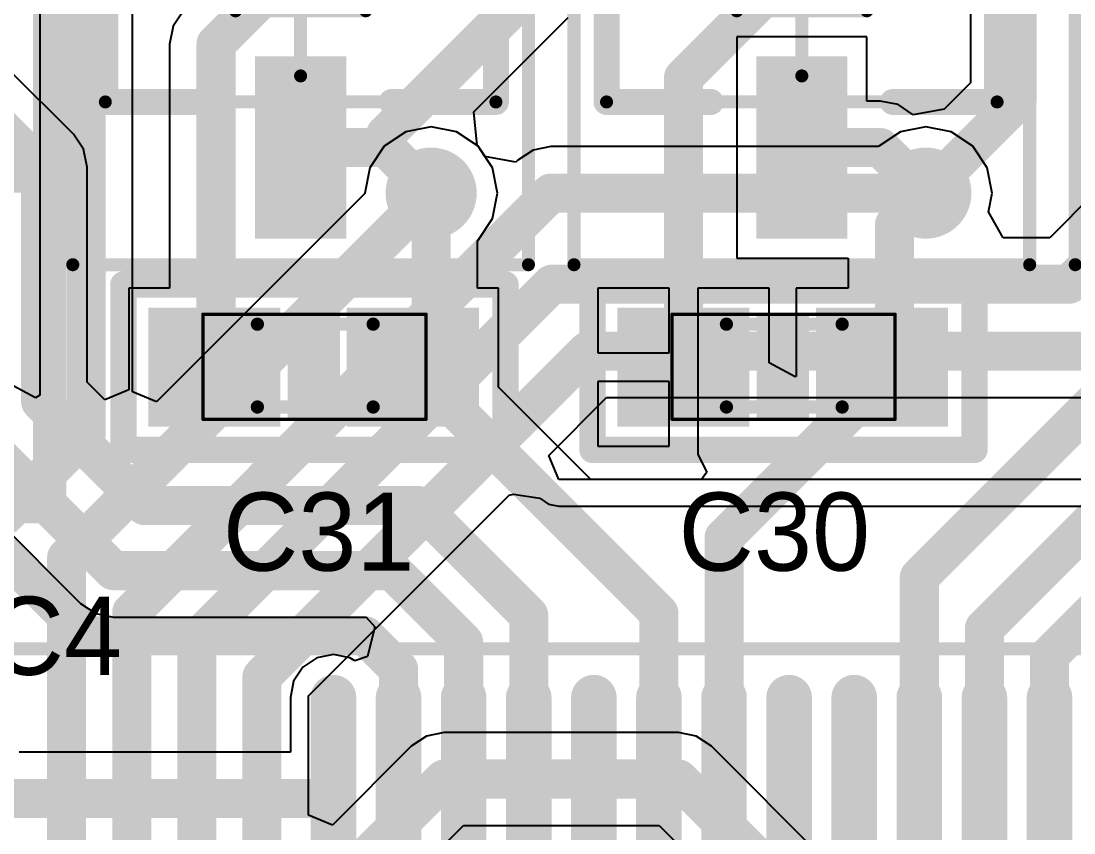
# Model space of a CAD drawing. Header units: millimetres. Extents: x 59 to 152, y 30 to 146.
# Drawn here: x 70.35 to 78.44, y 129.09 to 135.32 of the extents above; entities that cross this region are included whole.
import ezdxf

# ---------------------------------------------------------------- set-up
doc = ezdxf.new("R2010")
doc.units = ezdxf.units.MM
for name, color, linetype in [('BottomLayer', 5, 'Continuous'), ('BottomSolder', 6, 'Continuous'), ('Mechanical13', 56, 'Continuous'), ('Mechanical15', 56, 'Continuous'), ('Mechanical16', 56, 'Continuous'), ('Mechanical6', 56, 'Continuous'), ('MultiLayer', 9, 'Continuous'), ('PadHoleLayer', 156, 'Continuous'), ('TopLayer', 1, 'Continuous'), ('TopOverlay', 2, 'Continuous'), ('TopPaste', 8, 'Continuous'), ('TopSolder', 216, 'Continuous'), ('ViaHoleLayer', 16, 'Continuous')]:
    doc.layers.add(name, color=color, linetype=linetype)

# ---------------------------------------------------------------- blocks, each defined once
blk = doc.blocks.new('C0603_202')
at = {"layer": 'Mechanical16'}
for points, const_width in [([(-0.85, 0.4064), (0.8636, 0.4064)], 0.0254), ([(-0.85, -0.4), (-0.85, 0.4064)], 0.0254), ([(0.8636, -0.4), (0.8636, 0.4064)], 0.0254), ([(-0.432, 0.3302), (0.4572, 0.3302)], 0.1016), ([(-0.432, -0.306), (0.4572, -0.306)], 0.1016), ([(-0.85, -0.4), (0.8636, -0.4)], 0.0254)]:
    blk.add_lwpolyline(points, dxfattribs=dict(at, const_width=const_width))
for points, const_width in [([(-0.8564, 0.4064, 1), (-0.8437, 0.4064, 1)], 0.0127), ([(-0.8564, 0.4064, 1), (-0.8437, 0.4064, 1)], 0.0127), ([(0.8572, 0.4064, 1), (0.87, 0.4064, 1)], 0.0127), ([(0.8572, 0.4064, 1), (0.87, 0.4064, 1)], 0.0127), ([(-0.4574, 0.3302, 1), (-0.4066, 0.3302, 1)], 0.0508), ([(0.4318, 0.3302, 1), (0.4826, 0.3302, 1)], 0.0508), ([(-0.4574, -0.306, 1), (-0.4066, -0.306, 1)], 0.0508), ([(0.4318, -0.306, 1), (0.4826, -0.306, 1)], 0.0508), ([(-0.8564, -0.4, 1), (-0.8437, -0.4, 1)], 0.0127), ([(-0.8564, -0.4, 1), (-0.8437, -0.4, 1)], 0.0127), ([(0.8572, -0.4, 1), (0.87, -0.4, 1)], 0.0127), ([(0.8572, -0.4, 1), (0.87, -0.4, 1)], 0.0127)]:
    blk.add_lwpolyline(points, format="xyb", close=True, dxfattribs=dict(at, const_width=const_width))
for points in [[(-0.8382, -0.4), (-0.4318, -0.4), (-0.8382, 0.4064), (-0.4318, 0.4064)], [(0.4318, -0.4), (0.8382, -0.4), (0.4318, 0.4064), (0.8382, 0.4064)]]:
    blk.add_solid(points, dxfattribs=at)
at = {"layer": 'Mechanical6'}
blk.add_solid([(-0.1999, -0.4001), (0.2032, -0.4001), (-0.1999, 0.4064), (0.2032, 0.4064)], dxfattribs=at)
at = {"layer": 'TopLayer'}
for points in [[(-1.2192, -0.4064), (-0.3048, -0.4064), (-1.2192, 0.4064), (-0.3048, 0.4064)], [(0.3048, -0.4064), (1.2192, -0.4064), (0.3048, 0.4064), (1.2192, 0.4064)]]:
    blk.add_solid(points, dxfattribs=at)
at = {"layer": 'TopOverlay', "const_width": 0.2032}
for points in [[(-1.4605, 0.635), (1.4732, 0.635)], [(-1.4605, -0.635), (-1.4605, 0.635)], [(1.4732, -0.635), (1.4732, 0.635)], [(-1.4605, -0.635), (1.4732, -0.635)]]:
    blk.add_lwpolyline(points, dxfattribs=at)
at = {"layer": 'TopOverlay', "const_width": 0.1016}
for points in [[(-1.5113, 0.635, 1), (-1.4097, 0.635, 1)], [(-1.5113, 0.635, 1), (-1.4097, 0.635, 1)], [(1.4224, 0.635, 1), (1.524, 0.635, 1)], [(1.4224, 0.635, 1), (1.524, 0.635, 1)], [(-1.5113, -0.635, 1), (-1.4097, -0.635, 1)], [(-1.5113, -0.635, 1), (-1.4097, -0.635, 1)], [(1.4224, -0.635, 1), (1.524, -0.635, 1)], [(1.4224, -0.635, 1), (1.524, -0.635, 1)]]:
    blk.add_lwpolyline(points, format="xyb", close=True, dxfattribs=at)
at = {"layer": 'TopPaste'}
for points in [[(-1.2192, -0.4064), (-0.3048, -0.4064), (-1.2192, 0.4064), (-0.3048, 0.4064)], [(0.3048, -0.4064), (1.2192, -0.4064), (0.3048, 0.4064), (1.2192, 0.4064)]]:
    blk.add_solid(points, dxfattribs=at)
at = {"layer": 'TopSolder'}
for points in [[(-1.2692, -0.4564), (-0.2548, -0.4564), (-1.2692, 0.4564), (-0.2548, 0.4564)], [(0.2548, -0.4564), (1.2692, -0.4564), (0.2548, 0.4564), (1.2692, 0.4564)]]:
    blk.add_solid(points, dxfattribs=at)
blk = doc.blocks.new('C0603_203')
at = {"layer": 'Mechanical16'}
for points, const_width in [([(-0.85, 0.4064), (0.8636, 0.4064)], 0.0254), ([(-0.85, -0.4), (-0.85, 0.4064)], 0.0254), ([(0.8636, -0.4), (0.8636, 0.4064)], 0.0254), ([(-0.432, 0.3302), (0.4572, 0.3302)], 0.1016), ([(-0.432, -0.306), (0.4572, -0.306)], 0.1016), ([(-0.85, -0.4), (0.8636, -0.4)], 0.0254)]:
    blk.add_lwpolyline(points, dxfattribs=dict(at, const_width=const_width))
for points, const_width in [([(-0.8564, 0.4064, 1), (-0.8437, 0.4064, 1)], 0.0127), ([(-0.8564, 0.4064, 1), (-0.8437, 0.4064, 1)], 0.0127), ([(0.8572, 0.4064, 1), (0.87, 0.4064, 1)], 0.0127), ([(0.8572, 0.4064, 1), (0.87, 0.4064, 1)], 0.0127), ([(-0.4574, 0.3302, 1), (-0.4066, 0.3302, 1)], 0.0508), ([(0.4318, 0.3302, 1), (0.4826, 0.3302, 1)], 0.0508), ([(-0.4574, -0.306, 1), (-0.4066, -0.306, 1)], 0.0508), ([(0.4318, -0.306, 1), (0.4826, -0.306, 1)], 0.0508), ([(-0.8564, -0.4, 1), (-0.8437, -0.4, 1)], 0.0127), ([(-0.8564, -0.4, 1), (-0.8437, -0.4, 1)], 0.0127), ([(0.8572, -0.4, 1), (0.87, -0.4, 1)], 0.0127), ([(0.8572, -0.4, 1), (0.87, -0.4, 1)], 0.0127)]:
    blk.add_lwpolyline(points, format="xyb", close=True, dxfattribs=dict(at, const_width=const_width))
for points in [[(-0.8382, -0.4), (-0.4318, -0.4), (-0.8382, 0.4064), (-0.4318, 0.4064)], [(0.4318, -0.4), (0.8382, -0.4), (0.4318, 0.4064), (0.8382, 0.4064)]]:
    blk.add_solid(points, dxfattribs=at)
at = {"layer": 'Mechanical6'}
blk.add_solid([(-0.1999, -0.4001), (0.2032, -0.4001), (-0.1999, 0.4064), (0.2032, 0.4064)], dxfattribs=at)
at = {"layer": 'TopLayer'}
for points in [[(-1.2192, -0.4064), (-0.3048, -0.4064), (-1.2192, 0.4064), (-0.3048, 0.4064)], [(0.3048, -0.4064), (1.2192, -0.4064), (0.3048, 0.4064), (1.2192, 0.4064)]]:
    blk.add_solid(points, dxfattribs=at)
at = {"layer": 'TopOverlay', "const_width": 0.2032}
for points in [[(-1.4605, 0.635), (1.4732, 0.635)], [(-1.4605, -0.635), (-1.4605, 0.635)], [(1.4732, -0.635), (1.4732, 0.635)], [(-1.4605, -0.635), (1.4732, -0.635)]]:
    blk.add_lwpolyline(points, dxfattribs=at)
at = {"layer": 'TopOverlay', "const_width": 0.1016}
for points in [[(-1.5113, 0.635, 1), (-1.4097, 0.635, 1)], [(-1.5113, 0.635, 1), (-1.4097, 0.635, 1)], [(1.4224, 0.635, 1), (1.524, 0.635, 1)], [(1.4224, 0.635, 1), (1.524, 0.635, 1)], [(-1.5113, -0.635, 1), (-1.4097, -0.635, 1)], [(-1.5113, -0.635, 1), (-1.4097, -0.635, 1)], [(1.4224, -0.635, 1), (1.524, -0.635, 1)], [(1.4224, -0.635, 1), (1.524, -0.635, 1)]]:
    blk.add_lwpolyline(points, format="xyb", close=True, dxfattribs=at)
at = {"layer": 'TopPaste'}
for points in [[(-1.2192, -0.4064), (-0.3048, -0.4064), (-1.2192, 0.4064), (-0.3048, 0.4064)], [(0.3048, -0.4064), (1.2192, -0.4064), (0.3048, 0.4064), (1.2192, 0.4064)]]:
    blk.add_solid(points, dxfattribs=at)
at = {"layer": 'TopSolder'}
for points in [[(-1.2692, -0.4564), (-0.2548, -0.4564), (-1.2692, 0.4564), (-0.2548, 0.4564)], [(0.2548, -0.4564), (1.2692, -0.4564), (0.2548, 0.4564), (1.2692, 0.4564)]]:
    blk.add_solid(points, dxfattribs=at)
blk = doc.blocks.new('SOT23_N_219')
at = {"layer": 'Mechanical13', "const_width": 0.1}
for points in [[(-0.7, -1.5), (-0.7, 1.5)], [(0.7, 1.5), (-0.7, 1.5)], [(0.7, -1.5), (0.7, 1.5)], [(0.7, -1.5), (-0.7, -1.5)]]:
    blk.add_lwpolyline(points, dxfattribs=at)
at = {"layer": 'Mechanical13', "const_width": 0.05}
for points in [[(-0.725, 1.5, 1), (-0.675, 1.5, 1)], [(-0.725, 1.5, 1), (-0.675, 1.5, 1)], [(0.675, 1.5, 1), (0.725, 1.5, 1)], [(0.675, 1.5, 1), (0.725, 1.5, 1)], [(-0.725, -1.5, 1), (-0.675, -1.5, 1)], [(-0.725, -1.5, 1), (-0.675, -1.5, 1)], [(0.675, -1.5, 1), (0.725, -1.5, 1)], [(0.675, -1.5, 1), (0.725, -1.5, 1)]]:
    blk.add_lwpolyline(points, format="xyb", close=True, dxfattribs=at)
at = {"layer": 'Mechanical15', "const_width": 0.1}
for points in [[(-1.95, -1.75), (-1.95, 1.75)], [(1.95, 1.75), (-1.95, 1.75)], [(1.95, -1.75), (1.95, 1.75)], [(0, -0.5), (0, 0.5)], [(0.5, 0), (-0.5, 0)], [(1.95, -1.75), (-1.95, -1.75)]]:
    blk.add_lwpolyline(points, dxfattribs=at)
at = {"layer": 'Mechanical15', "const_width": 0.05}
for points in [[(-1.975, 1.75, 1), (-1.925, 1.75, 1)], [(-1.975, 1.75, 1), (-1.925, 1.75, 1)], [(1.925, 1.75, 1), (1.975, 1.75, 1)], [(1.925, 1.75, 1), (1.975, 1.75, 1)], [(-0.025, 0.5, 1), (0.025, 0.5, 1)], [(-0.525, 0, 1), (-0.475, 0, 1)], [(0.475, 0, 1), (0.525, 0, 1)], [(-0.025, -0.5, 1), (0.025, -0.5, 1)], [(-1.975, -1.75, 1), (-1.925, -1.75, 1)], [(-1.975, -1.75, 1), (-1.925, -1.75, 1)], [(1.925, -1.75, 1), (1.975, -1.75, 1)], [(1.925, -1.75, 1), (1.975, -1.75, 1)]]:
    blk.add_lwpolyline(points, format="xyb", close=True, dxfattribs=at)
at = {"layer": 'TopLayer'}
for points in [[(-0.4, 0.65), (-0.4, 1.25), (-1.7, 0.65), (-1.7, 1.25)], [(1.7, -0.3), (1.7, 0.3), (0.4, -0.3), (0.4, 0.3)], [(-0.4, -1.25), (-0.4, -0.65), (-1.7, -1.25), (-1.7, -0.65)]]:
    blk.add_solid(points, dxfattribs=at)
at = {"layer": 'TopOverlay'}
for points, const_width in [([(-0.925, 1.8, 1), (-1.175, 1.8, 1)], 0.25), ([(-1.2375, 1.8, 1), (-1.1125, 1.8, 1)], 0.125), ([(-0.9875, 1.8, 1), (-0.8625, 1.8, 1)], 0.125), ([(-0.05, 1.5, 1), (0.05, 1.5, 1)], 0.1), ([(0.65, 1.5, 1), (0.75, 1.5, 1)], 0.1), ([(0.65, 1.5, 1), (0.75, 1.5, 1)], 0.1), ([(0.65, 0.7, 1), (0.75, 0.7, 1)], 0.1), ([(0.65, -0.7, 1), (0.75, -0.7, 1)], 0.1), ([(-0.05, -1.5, 1), (0.05, -1.5, 1)], 0.1), ([(0.65, -1.5, 1), (0.75, -1.5, 1)], 0.1), ([(0.65, -1.5, 1), (0.75, -1.5, 1)], 0.1)]:
    blk.add_lwpolyline(points, format="xyb", close=True, dxfattribs=dict(at, const_width=const_width))
at = {"layer": 'TopOverlay', "const_width": 0.2}
for points in [[(0.7, 1.5), (0, 1.5)], [(0.7, 0.7), (0.7, 1.5)], [(0.7, -1.5), (0.7, -0.7)], [(0.7, -1.5), (0, -1.5)]]:
    blk.add_lwpolyline(points, dxfattribs=at)
at = {"layer": 'TopPaste'}
for points in [[(-0.4, 0.65), (-0.4, 1.25), (-1.7, 0.65), (-1.7, 1.25)], [(1.7, -0.3), (1.7, 0.3), (0.4, -0.3), (0.4, 0.3)], [(-0.4, -1.25), (-0.4, -0.65), (-1.7, -1.25), (-1.7, -0.65)]]:
    blk.add_solid(points, dxfattribs=at)
at = {"layer": 'TopSolder'}
for points in [[(-0.35, 0.6), (-0.35, 1.3), (-1.75, 0.6), (-1.75, 1.3)], [(1.75, -0.35), (1.75, 0.35), (0.35, -0.35), (0.35, 0.35)], [(-0.35, -1.3), (-0.35, -0.6), (-1.75, -1.3), (-1.75, -0.6)]]:
    blk.add_solid(points, dxfattribs=at)
blk = doc.blocks.new('SOT23_N_220')
at = {"layer": 'Mechanical13', "const_width": 0.1}
for points in [[(-0.7, -1.5), (-0.7, 1.5)], [(0.7, 1.5), (-0.7, 1.5)], [(0.7, -1.5), (0.7, 1.5)], [(0.7, -1.5), (-0.7, -1.5)]]:
    blk.add_lwpolyline(points, dxfattribs=at)
at = {"layer": 'Mechanical13', "const_width": 0.05}
for points in [[(-0.725, 1.5, 1), (-0.675, 1.5, 1)], [(-0.725, 1.5, 1), (-0.675, 1.5, 1)], [(0.675, 1.5, 1), (0.725, 1.5, 1)], [(0.675, 1.5, 1), (0.725, 1.5, 1)], [(-0.725, -1.5, 1), (-0.675, -1.5, 1)], [(-0.725, -1.5, 1), (-0.675, -1.5, 1)], [(0.675, -1.5, 1), (0.725, -1.5, 1)], [(0.675, -1.5, 1), (0.725, -1.5, 1)]]:
    blk.add_lwpolyline(points, format="xyb", close=True, dxfattribs=at)
at = {"layer": 'Mechanical15', "const_width": 0.1}
for points in [[(-1.95, -1.75), (-1.95, 1.75)], [(1.95, 1.75), (-1.95, 1.75)], [(1.95, -1.75), (1.95, 1.75)], [(0, -0.5), (0, 0.5)], [(0.5, 0), (-0.5, 0)], [(1.95, -1.75), (-1.95, -1.75)]]:
    blk.add_lwpolyline(points, dxfattribs=at)
at = {"layer": 'Mechanical15', "const_width": 0.05}
for points in [[(-1.975, 1.75, 1), (-1.925, 1.75, 1)], [(-1.975, 1.75, 1), (-1.925, 1.75, 1)], [(1.925, 1.75, 1), (1.975, 1.75, 1)], [(1.925, 1.75, 1), (1.975, 1.75, 1)], [(-0.025, 0.5, 1), (0.025, 0.5, 1)], [(-0.525, 0, 1), (-0.475, 0, 1)], [(0.475, 0, 1), (0.525, 0, 1)], [(-0.025, -0.5, 1), (0.025, -0.5, 1)], [(-1.975, -1.75, 1), (-1.925, -1.75, 1)], [(-1.975, -1.75, 1), (-1.925, -1.75, 1)], [(1.925, -1.75, 1), (1.975, -1.75, 1)], [(1.925, -1.75, 1), (1.975, -1.75, 1)]]:
    blk.add_lwpolyline(points, format="xyb", close=True, dxfattribs=at)
at = {"layer": 'TopLayer'}
for points in [[(-0.4, 0.65), (-0.4, 1.25), (-1.7, 0.65), (-1.7, 1.25)], [(1.7, -0.3), (1.7, 0.3), (0.4, -0.3), (0.4, 0.3)], [(-0.4, -1.25), (-0.4, -0.65), (-1.7, -1.25), (-1.7, -0.65)]]:
    blk.add_solid(points, dxfattribs=at)
at = {"layer": 'TopOverlay'}
for points, const_width in [([(-0.925, 1.8, 1), (-1.175, 1.8, 1)], 0.25), ([(-1.2375, 1.8, 1), (-1.1125, 1.8, 1)], 0.125), ([(-0.9875, 1.8, 1), (-0.8625, 1.8, 1)], 0.125), ([(-0.05, 1.5, 1), (0.05, 1.5, 1)], 0.1), ([(0.65, 1.5, 1), (0.75, 1.5, 1)], 0.1), ([(0.65, 1.5, 1), (0.75, 1.5, 1)], 0.1), ([(0.65, 0.7, 1), (0.75, 0.7, 1)], 0.1), ([(0.65, -0.7, 1), (0.75, -0.7, 1)], 0.1), ([(-0.05, -1.5, 1), (0.05, -1.5, 1)], 0.1), ([(0.65, -1.5, 1), (0.75, -1.5, 1)], 0.1), ([(0.65, -1.5, 1), (0.75, -1.5, 1)], 0.1)]:
    blk.add_lwpolyline(points, format="xyb", close=True, dxfattribs=dict(at, const_width=const_width))
at = {"layer": 'TopOverlay', "const_width": 0.2}
for points in [[(0.7, 1.5), (0, 1.5)], [(0.7, 0.7), (0.7, 1.5)], [(0.7, -1.5), (0.7, -0.7)], [(0.7, -1.5), (0, -1.5)]]:
    blk.add_lwpolyline(points, dxfattribs=at)
at = {"layer": 'TopPaste'}
for points in [[(-0.4, 0.65), (-0.4, 1.25), (-1.7, 0.65), (-1.7, 1.25)], [(1.7, -0.3), (1.7, 0.3), (0.4, -0.3), (0.4, 0.3)], [(-0.4, -1.25), (-0.4, -0.65), (-1.7, -1.25), (-1.7, -0.65)]]:
    blk.add_solid(points, dxfattribs=at)
at = {"layer": 'TopSolder'}
for points in [[(-0.35, 0.6), (-0.35, 1.3), (-1.75, 0.6), (-1.75, 1.3)], [(1.75, -0.35), (1.75, 0.35), (0.35, -0.35), (0.35, 0.35)], [(-0.35, -1.3), (-0.35, -0.6), (-1.75, -1.3), (-1.75, -0.6)]]:
    blk.add_solid(points, dxfattribs=at)
blk = doc.blocks.new('SOT23_N_221')
at = {"layer": 'Mechanical13', "const_width": 0.1}
for points in [[(-0.7, -1.5), (-0.7, 1.5)], [(0.7, 1.5), (-0.7, 1.5)], [(0.7, -1.5), (0.7, 1.5)], [(0.7, -1.5), (-0.7, -1.5)]]:
    blk.add_lwpolyline(points, dxfattribs=at)
at = {"layer": 'Mechanical13', "const_width": 0.05}
for points in [[(-0.725, 1.5, 1), (-0.675, 1.5, 1)], [(-0.725, 1.5, 1), (-0.675, 1.5, 1)], [(0.675, 1.5, 1), (0.725, 1.5, 1)], [(0.675, 1.5, 1), (0.725, 1.5, 1)], [(-0.725, -1.5, 1), (-0.675, -1.5, 1)], [(-0.725, -1.5, 1), (-0.675, -1.5, 1)], [(0.675, -1.5, 1), (0.725, -1.5, 1)], [(0.675, -1.5, 1), (0.725, -1.5, 1)]]:
    blk.add_lwpolyline(points, format="xyb", close=True, dxfattribs=at)
at = {"layer": 'Mechanical15', "const_width": 0.1}
for points in [[(-1.95, -1.75), (-1.95, 1.75)], [(1.95, 1.75), (-1.95, 1.75)], [(1.95, -1.75), (1.95, 1.75)], [(0, -0.5), (0, 0.5)], [(0.5, 0), (-0.5, 0)], [(1.95, -1.75), (-1.95, -1.75)]]:
    blk.add_lwpolyline(points, dxfattribs=at)
at = {"layer": 'Mechanical15', "const_width": 0.05}
for points in [[(-1.975, 1.75, 1), (-1.925, 1.75, 1)], [(-1.975, 1.75, 1), (-1.925, 1.75, 1)], [(1.925, 1.75, 1), (1.975, 1.75, 1)], [(1.925, 1.75, 1), (1.975, 1.75, 1)], [(-0.025, 0.5, 1), (0.025, 0.5, 1)], [(-0.525, 0, 1), (-0.475, 0, 1)], [(0.475, 0, 1), (0.525, 0, 1)], [(-0.025, -0.5, 1), (0.025, -0.5, 1)], [(-1.975, -1.75, 1), (-1.925, -1.75, 1)], [(-1.975, -1.75, 1), (-1.925, -1.75, 1)], [(1.925, -1.75, 1), (1.975, -1.75, 1)], [(1.925, -1.75, 1), (1.975, -1.75, 1)]]:
    blk.add_lwpolyline(points, format="xyb", close=True, dxfattribs=at)
at = {"layer": 'TopLayer'}
for points in [[(-0.4, 0.65), (-0.4, 1.25), (-1.7, 0.65), (-1.7, 1.25)], [(1.7, -0.3), (1.7, 0.3), (0.4, -0.3), (0.4, 0.3)], [(-0.4, -1.25), (-0.4, -0.65), (-1.7, -1.25), (-1.7, -0.65)]]:
    blk.add_solid(points, dxfattribs=at)
at = {"layer": 'TopOverlay'}
for points, const_width in [([(-0.925, 1.8, 1), (-1.175, 1.8, 1)], 0.25), ([(-1.2375, 1.8, 1), (-1.1125, 1.8, 1)], 0.125), ([(-0.9875, 1.8, 1), (-0.8625, 1.8, 1)], 0.125), ([(-0.05, 1.5, 1), (0.05, 1.5, 1)], 0.1), ([(0.65, 1.5, 1), (0.75, 1.5, 1)], 0.1), ([(0.65, 1.5, 1), (0.75, 1.5, 1)], 0.1), ([(0.65, 0.7, 1), (0.75, 0.7, 1)], 0.1), ([(0.65, -0.7, 1), (0.75, -0.7, 1)], 0.1), ([(-0.05, -1.5, 1), (0.05, -1.5, 1)], 0.1), ([(0.65, -1.5, 1), (0.75, -1.5, 1)], 0.1), ([(0.65, -1.5, 1), (0.75, -1.5, 1)], 0.1)]:
    blk.add_lwpolyline(points, format="xyb", close=True, dxfattribs=dict(at, const_width=const_width))
at = {"layer": 'TopOverlay', "const_width": 0.2}
for points in [[(0.7, 1.5), (0, 1.5)], [(0.7, 0.7), (0.7, 1.5)], [(0.7, -1.5), (0.7, -0.7)], [(0.7, -1.5), (0, -1.5)]]:
    blk.add_lwpolyline(points, dxfattribs=at)
at = {"layer": 'TopPaste'}
for points in [[(-0.4, 0.65), (-0.4, 1.25), (-1.7, 0.65), (-1.7, 1.25)], [(1.7, -0.3), (1.7, 0.3), (0.4, -0.3), (0.4, 0.3)], [(-0.4, -1.25), (-0.4, -0.65), (-1.7, -1.25), (-1.7, -0.65)]]:
    blk.add_solid(points, dxfattribs=at)
at = {"layer": 'TopSolder'}
for points in [[(-0.35, 0.6), (-0.35, 1.3), (-1.75, 0.6), (-1.75, 1.3)], [(1.75, -0.35), (1.75, 0.35), (0.35, -0.35), (0.35, 0.35)], [(-0.35, -1.3), (-0.35, -0.6), (-1.75, -1.3), (-1.75, -0.6)]]:
    blk.add_solid(points, dxfattribs=at)
blk = doc.blocks.new('1X03_239')
at = {"layer": 'BottomLayer', "const_width": 0.762}
for points in [[(-0.381, 0, 1), (0.381, 0, 1)], [(2.159, 0, 1), (2.921, 0, 1)]]:
    blk.add_lwpolyline(points, format="xyb", close=True, dxfattribs=at)
at = {"layer": 'BottomLayer'}
blk.add_solid([(-1.778, -0.762), (-1.778, 0.762), (-3.302, -0.762), (-3.302, 0.762)], dxfattribs=at)
at = {"layer": 'BottomSolder', "const_width": 0.812}
for points in [[(-0.406, 0, 1), (0.406, 0, 1)], [(2.134, 0, 1), (2.946, 0, 1)]]:
    blk.add_lwpolyline(points, format="xyb", close=True, dxfattribs=at)
at = {"layer": 'BottomSolder'}
blk.add_solid([(-1.728, -0.812), (-1.728, 0.812), (-3.352, -0.812), (-3.352, 0.812)], dxfattribs=at)
at = {"layer": 'Mechanical16'}
for points in [[(-2.7941, -0.254), (-2.2861, -0.254), (-2.7941, 0.254), (-2.2861, 0.254)], [(-0.2541, -0.254), (0.2539, -0.254), (-0.2541, 0.254), (0.2539, 0.254)], [(2.2859, -0.254), (2.7939, -0.254), (2.2859, 0.254), (2.7939, 0.254)]]:
    blk.add_solid(points, dxfattribs=at)
at = {"layer": 'MultiLayer', "const_width": 0.762}
for points in [[(-0.381, 0, 1), (0.381, 0, 1)], [(2.159, 0, 1), (2.921, 0, 1)]]:
    blk.add_lwpolyline(points, format="xyb", close=True, dxfattribs=at)
at = {"layer": 'MultiLayer'}
blk.add_solid([(-1.778, -0.762), (-1.778, 0.762), (-3.302, -0.762), (-3.302, 0.762)], dxfattribs=at)
at = {"layer": 'PadHoleLayer', "const_width": 0.508}
for points in [[(-2.794, 0, 1), (-2.286, 0, 1)], [(-0.254, 0, 1), (0.254, 0, 1)], [(2.286, 0, 1), (2.794, 0, 1)]]:
    blk.add_lwpolyline(points, format="xyb", close=True, dxfattribs=at)
at = {"layer": 'TopLayer', "const_width": 0.762}
for points in [[(-0.381, 0, 1), (0.381, 0, 1)], [(2.159, 0, 1), (2.921, 0, 1)]]:
    blk.add_lwpolyline(points, format="xyb", close=True, dxfattribs=at)
at = {"layer": 'TopLayer'}
blk.add_solid([(-1.778, -0.762), (-1.778, 0.762), (-3.302, -0.762), (-3.302, 0.762)], dxfattribs=at)
at = {"layer": 'TopOverlay', "const_width": 0.254}
for points in [[(-3.81, 1.27), (-3.81, -1.27)], [(-3.81, 1.27), (-1.27, 1.27)], [(-1.27, 1.27), (3.81, 1.27)], [(-1.27, 1.27), (-1.27, -1.27)], [(3.81, 1.27), (3.81, -1.27)], [(-3.81, -1.27), (3.81, -1.27)]]:
    blk.add_lwpolyline(points, dxfattribs=at)
at = {"layer": 'TopOverlay', "const_width": 0.127}
for points in [[(-3.8735, 1.27, 1), (-3.7465, 1.27, 1)], [(-3.8735, 1.27, 1), (-3.7465, 1.27, 1)], [(-1.3335, 1.27, 1), (-1.2065, 1.27, 1)], [(-1.3335, 1.27, 1), (-1.2065, 1.27, 1)], [(-1.3335, 1.27, 1), (-1.2065, 1.27, 1)], [(3.7465, 1.27, 1), (3.8735, 1.27, 1)], [(3.7465, 1.27, 1), (3.8735, 1.27, 1)], [(-3.8735, -1.27, 1), (-3.7465, -1.27, 1)], [(-3.8735, -1.27, 1), (-3.7465, -1.27, 1)], [(-1.3335, -1.27, 1), (-1.2065, -1.27, 1)], [(3.7465, -1.27, 1), (3.8735, -1.27, 1)], [(3.7465, -1.27, 1), (3.8735, -1.27, 1)]]:
    blk.add_lwpolyline(points, format="xyb", close=True, dxfattribs=at)
at = {"layer": 'TopSolder', "const_width": 0.812}
for points in [[(-0.406, 0, 1), (0.406, 0, 1)], [(2.134, 0, 1), (2.946, 0, 1)]]:
    blk.add_lwpolyline(points, format="xyb", close=True, dxfattribs=at)
at = {"layer": 'TopSolder'}
blk.add_solid([(-1.728, -0.812), (-1.728, 0.812), (-3.352, -0.812), (-3.352, 0.812)], dxfattribs=at)
blk = doc.blocks.new('LQFP64_N_306')
at = {"layer": 'Mechanical15', "const_width": 0.1}
blk.add_lwpolyline([(6.7, -6.7), (-6.7, -6.7)], dxfattribs=at)
at = {"layer": 'TopLayer', "const_width": 0.25}
for points in [[(-1.75, -4.775), (-1.75, -6.325)], [(-1.25, -4.775), (-1.25, -6.325)], [(-0.75, -4.775), (-0.75, -6.325)], [(-0.25, -4.775), (-0.25, -6.325)], [(0.25, -4.775), (0.25, -6.325)], [(0.75, -4.775), (0.75, -6.325)], [(1.25, -4.775), (1.25, -6.325)], [(1.75, -4.775), (1.75, -6.325)], [(2.25, -4.775), (2.25, -6.325)], [(2.75, -4.775), (2.75, -6.325)], [(3.25, -4.775), (3.25, -6.325)], [(3.75, -4.775), (3.75, -6.325)]]:
    blk.add_lwpolyline(points, dxfattribs=at)
at = {"layer": 'TopLayer', "const_width": 0.125}
for points in [[(-1.8125, -6.325, 1), (-1.6875, -6.325, 1)], [(-1.3125, -6.325, 1), (-1.1875, -6.325, 1)], [(-0.8125, -6.325, 1), (-0.6875, -6.325, 1)], [(-0.3125, -6.325, 1), (-0.1875, -6.325, 1)], [(0.1875, -6.325, 1), (0.3125, -6.325, 1)], [(0.6875, -6.325, 1), (0.8125, -6.325, 1)], [(1.1875, -6.325, 1), (1.3125, -6.325, 1)], [(1.6875, -6.325, 1), (1.8125, -6.325, 1)], [(2.1875, -6.325, 1), (2.3125, -6.325, 1)], [(2.6875, -6.325, 1), (2.8125, -6.325, 1)], [(3.1875, -6.325, 1), (3.3125, -6.325, 1)], [(3.6875, -6.325, 1), (3.8125, -6.325, 1)]]:
    blk.add_lwpolyline(points, format="xyb", close=True, dxfattribs=at)
at = {"layer": 'TopPaste', "const_width": 0.25}
for points in [[(-1.75, -4.775), (-1.75, -6.325)], [(-1.25, -4.775), (-1.25, -6.325)], [(-0.75, -4.775), (-0.75, -6.325)], [(-0.25, -4.775), (-0.25, -6.325)], [(0.25, -4.775), (0.25, -6.325)], [(0.75, -4.775), (0.75, -6.325)], [(1.25, -4.775), (1.25, -6.325)], [(1.75, -4.775), (1.75, -6.325)], [(2.25, -4.775), (2.25, -6.325)], [(2.75, -4.775), (2.75, -6.325)], [(3.25, -4.775), (3.25, -6.325)], [(3.75, -4.775), (3.75, -6.325)]]:
    blk.add_lwpolyline(points, dxfattribs=at)
at = {"layer": 'TopPaste', "const_width": 0.125}
for points in [[(-1.8125, -6.325, 1), (-1.6875, -6.325, 1)], [(-1.3125, -6.325, 1), (-1.1875, -6.325, 1)], [(-0.8125, -6.325, 1), (-0.6875, -6.325, 1)], [(-0.3125, -6.325, 1), (-0.1875, -6.325, 1)], [(0.1875, -6.325, 1), (0.3125, -6.325, 1)], [(0.6875, -6.325, 1), (0.8125, -6.325, 1)], [(1.1875, -6.325, 1), (1.3125, -6.325, 1)], [(1.6875, -6.325, 1), (1.8125, -6.325, 1)], [(2.1875, -6.325, 1), (2.3125, -6.325, 1)], [(2.6875, -6.325, 1), (2.8125, -6.325, 1)], [(3.1875, -6.325, 1), (3.3125, -6.325, 1)], [(3.6875, -6.325, 1), (3.8125, -6.325, 1)]]:
    blk.add_lwpolyline(points, format="xyb", close=True, dxfattribs=at)
at = {"layer": 'TopSolder', "const_width": 0.35}
for points in [[(-1.75, -4.775), (-1.75, -6.325)], [(-1.25, -4.775), (-1.25, -6.325)], [(-0.75, -4.775), (-0.75, -6.325)], [(-0.25, -4.775), (-0.25, -6.325)], [(0.25, -4.775), (0.25, -6.325)], [(0.75, -4.775), (0.75, -6.325)], [(1.25, -4.775), (1.25, -6.325)], [(1.75, -4.775), (1.75, -6.325)], [(2.25, -4.775), (2.25, -6.325)], [(2.75, -4.775), (2.75, -6.325)], [(3.25, -4.775), (3.25, -6.325)], [(3.75, -4.775), (3.75, -6.325)]]:
    blk.add_lwpolyline(points, dxfattribs=at)
at = {"layer": 'TopSolder', "const_width": 0.175}
for points in [[(-1.8375, -6.325, 1), (-1.6625, -6.325, 1)], [(-1.3375, -6.325, 1), (-1.1625, -6.325, 1)], [(-0.8375, -6.325, 1), (-0.6625, -6.325, 1)], [(-0.3375, -6.325, 1), (-0.1625, -6.325, 1)], [(0.1625, -6.325, 1), (0.3375, -6.325, 1)], [(0.6625, -6.325, 1), (0.8375, -6.325, 1)], [(1.1625, -6.325, 1), (1.3375, -6.325, 1)], [(1.6625, -6.325, 1), (1.8375, -6.325, 1)], [(2.1625, -6.325, 1), (2.3375, -6.325, 1)], [(2.6625, -6.325, 1), (2.8375, -6.325, 1)], [(3.1625, -6.325, 1), (3.3375, -6.325, 1)], [(3.6625, -6.325, 1), (3.8375, -6.325, 1)]]:
    blk.add_lwpolyline(points, format="xyb", close=True, dxfattribs=at)

msp = doc.modelspace()

# ---------------------------------------------------------------- linework, layer by layer
at = {"layer": 'BottomLayer'}
for p, q in [((70.4931, 136.25), (70.4931, 132.4487)), ((71.2069, 132.4728), (71.2069, 136.1022)), ((73.5, 134.5098), (73.3049, 134.471)), ((73.6951, 134.471), (73.5, 134.5098)), ((77.3, 134.5098), (77.1049, 134.471)), ((77.4951, 134.471), (77.3, 134.5098)), ((73.3049, 134.471), (73.1395, 134.3605)), ((73.8605, 134.3605), (73.6951, 134.471)), ((77.1049, 134.471), (76.9395, 134.3605)), ((77.6605, 134.3605), (77.4951, 134.471)), ((73.1395, 134.3605), (73.029, 134.1951)), ((73.9132, 134.2815), (73.8605, 134.3605)), ((74.4192, 134.3569), (74.2827, 134.3297)), ((76.9371, 134.3569), (74.4192, 134.3569)), ((76.9395, 134.3605), (76.9371, 134.3569)), ((77.771, 134.1951), (77.6605, 134.3605)), ((74.1511, 134.2366), (73.9132, 134.2815)), ((74.1669, 134.2523), (74.1511, 134.2366)), ((74.2827, 134.3297), (74.1669, 134.2523)), ((73.029, 134.1951), (72.9902, 134)), ((77.8098, 134), (77.771, 134.1951)), ((72.9911, 133.9957), (71.3916, 132.3963)), ((72.9902, 134), (72.9911, 133.9957)), ((77.7813, 133.8569), (77.8098, 134)), ((78.5911, 133.9957), (78.2522, 133.6569)), ((77.8943, 133.6569), (77.7813, 133.8569)), ((78.2522, 133.6569), (77.8943, 133.6569)), ((70.462, 132.4279), (70.262, 132.5348)), ((71.3916, 132.3963), (71.2069, 132.4728)), ((70.4931, 132.4487), (70.462, 132.4279)), ((74.4037, 131.9848), (74.8478, 132.4289)), ((74.8478, 132.4289), (81.5858, 132.4289)), ((74.4802, 131.8), (74.4037, 131.9848)), ((81.2, 131.8), (74.4802, 131.8)), ((72.5569, 130.138), (74.0981, 131.6792)), ((74.0981, 131.6792), (74.1335, 131.687)), ((74.1335, 131.687), (74.336, 131.6558)), ((74.336, 131.6558), (74.4021, 131.6116)), ((74.4021, 131.6116), (74.4802, 131.5961)), ((74.4802, 131.5961), (81.1155, 131.5961)), ((72.5569, 129.2228), (72.5569, 130.138)), ((73.4634, 129.8297), (73.3477, 129.7523)), ((73.6, 129.8569), (73.4634, 129.8297)), ((75.4, 129.8569), (73.6, 129.8569)), ((75.5366, 129.8297), (75.4, 129.8569)), ((75.6523, 129.7523), (75.5366, 129.8297)), ((73.3477, 129.7523), (72.7416, 129.1463)), ((77.3957, 128.0089), (75.6523, 129.7523)), ((72.7416, 129.1463), (72.5569, 129.2228)), ((73.0569, 128.4522), (73.7478, 129.1431)), ((73.7478, 129.1431), (75.2522, 129.1431)), ((75.2522, 129.1431), (76.8911, 127.5043))]:
    msp.add_line(p, q, dxfattribs=at)
at = {"layer": 'BottomLayer', "const_width": 0.3}
for points in [[(70.85, 132.15), (70.85, 136.25)], [(70.7, 131.2), (73.5, 134)], [(71.2, 130.7808), (74.4192, 134)], [(74.4192, 134), (77.3, 134)], [(78.4, 133.3), (79.1, 134)], [(71.7, 130.5737), (74.4263, 133.3)], [(74.4263, 133.3), (78.4, 133.3)], [(72.2, 130.2858), (74.7, 132.7858)], [(74.7, 132.7858), (81.5858, 132.7858)], [(70.2, 131.5), (70.85, 132.15)], [(70.7, 126.2929), (70.7, 131.2)], [(71.2, 126.0858), (71.2, 130.7808)], [(71.7, 125.8787), (71.7, 130.5737)], [(72.2, 125.6716), (72.2, 130.2858)], [(72.7, 128.6), (73.6, 129.5)], [(73.6, 129.5), (75.4, 129.5)], [(75.4, 129.5), (77.4, 127.5)]]:
    msp.add_lwpolyline(points, dxfattribs=at)
at = {"layer": 'BottomLayer'}
for points, const_width in [([(73.35, 134, 1), (73.65, 134, 1)], 0.3), ([(77.15, 134, 1), (77.45, 134, 1)], 0.3), ([(73.425, 134, 1), (73.575, 134, 1)], 0.15), ([(74.3442, 134, 1), (74.4942, 134, 1)], 0.15), ([(74.3442, 134, 1), (74.4942, 134, 1)], 0.15), ([(77.225, 134, 1), (77.375, 134, 1)], 0.15), ([(74.3513, 133.3, 1), (74.5013, 133.3, 1)], 0.15), ([(74.3513, 133.3, 1), (74.5013, 133.3, 1)], 0.15), ([(78.325, 133.3, 1), (78.475, 133.3, 1)], 0.15), ([(78.325, 133.3, 1), (78.475, 133.3, 1)], 0.15), ([(74.625, 132.7858, 1), (74.775, 132.7858, 1)], 0.15), ([(74.625, 132.7858, 1), (74.775, 132.7858, 1)], 0.15), ([(70.775, 132.15, 1), (70.925, 132.15, 1)], 0.15), ([(70.775, 132.15, 1), (70.925, 132.15, 1)], 0.15), ([(70.625, 131.2, 1), (70.775, 131.2, 1)], 0.15), ([(70.625, 131.2, 1), (70.775, 131.2, 1)], 0.15), ([(71.125, 130.7808, 1), (71.275, 130.7808, 1)], 0.15), ([(71.125, 130.7808, 1), (71.275, 130.7808, 1)], 0.15), ([(71.625, 130.5737, 1), (71.775, 130.5737, 1)], 0.15), ([(71.625, 130.5737, 1), (71.775, 130.5737, 1)], 0.15), ([(72.125, 130.2858, 1), (72.275, 130.2858, 1)], 0.15), ([(72.125, 130.2858, 1), (72.275, 130.2858, 1)], 0.15), ([(73.525, 129.5, 1), (73.675, 129.5, 1)], 0.15), ([(73.525, 129.5, 1), (73.675, 129.5, 1)], 0.15), ([(75.325, 129.5, 1), (75.475, 129.5, 1)], 0.15), ([(75.325, 129.5, 1), (75.475, 129.5, 1)], 0.15)]:
    msp.add_lwpolyline(points, format="xyb", close=True, dxfattribs=dict(at, const_width=const_width))
at = {"layer": 'BottomSolder', "const_width": 0.35}
for points in [[(73.325, 134, 1), (73.675, 134, 1)], [(77.125, 134, 1), (77.475, 134, 1)]]:
    msp.add_lwpolyline(points, format="xyb", close=True, dxfattribs=at)
at = {"layer": 'MultiLayer', "const_width": 0.3}
for points in [[(73.35, 134, 1), (73.65, 134, 1)], [(77.15, 134, 1), (77.45, 134, 1)]]:
    msp.add_lwpolyline(points, format="xyb", close=True, dxfattribs=at)
at = {"layer": 'TopLayer'}
for p, q in [((77.6431, 135.6), (77.6431, 134.8478)), ((71.5949, 135.3973), (71.5176, 135.2815)), ((73.8276, 134.623), (74.5523, 135.3477)), ((71.5176, 135.2815), (71.4904, 135.145)), ((71.4904, 135.145), (71.4904, 133.2695)), ((76.8473, 135.2), (75.8473, 135.2)), ((75.8473, 135.2), (75.8473, 133.5)), ((76.8473, 134.7069), (76.8473, 135.2)), ((70.7523, 134.4523), (70.262, 134.9427)), ((77.6431, 134.8478), (77.4397, 134.6443)), ((76.95, 134.7069), (76.8473, 134.7069)), ((77.0866, 134.6797), (76.95, 134.7069)), ((77.2023, 134.6023), (77.0866, 134.6797)), ((73.853, 134.3655), (73.8276, 134.623)), ((77.4397, 134.6443), (77.2023, 134.6023)), ((70.8297, 134.3366), (70.7523, 134.4523)), ((70.8569, 134.2), (70.8297, 134.3366)), ((73.8605, 134.3605), (73.853, 134.3655)), ((73.971, 134.1951), (73.8605, 134.3605)), ((70.8569, 132.5478), (70.8569, 134.2)), ((74.0098, 134), (73.971, 134.1951)), ((73.971, 133.8049), (74.0098, 134)), ((73.8605, 133.6395), (73.971, 133.8049)), ((73.8569, 133.6371), (73.8605, 133.6395)), ((73.8569, 133.2695), (73.8569, 133.6371)), ((75.8473, 133.5), (76.7024, 133.5)), ((76.7024, 133.5), (76.7024, 133.2695)), ((71.4904, 133.2695), (71.1781, 133.2695)), ((71.1781, 133.2695), (71.1781, 132.4879)), ((74.0165, 133.2695), (73.8569, 133.2695)), ((74.0165, 132.5106), (74.0165, 133.2695)), ((75.328, 133.2695), (74.7808, 133.2695)), ((74.7808, 133.2695), (74.7808, 132.7731)), ((75.328, 132.7731), (75.328, 133.2695)), ((76.0952, 133.2695), (75.548, 133.2695)), ((75.548, 133.2695), (75.548, 132.6631)), ((76.0952, 132.6952), (76.0952, 133.2695)), ((76.7024, 133.2695), (76.3048, 133.2695)), ((76.3048, 133.2695), (76.3048, 132.5947)), ((74.7808, 132.7731), (75.328, 132.7731)), ((75.548, 132.6631), (75.548, 131.9931)), ((76.2952, 132.5883), (76.0952, 132.6952)), ((75.328, 132.5531), (74.7808, 132.5531)), ((74.7808, 132.5531), (74.7808, 132.0567)), ((75.328, 132.0567), (75.328, 132.5531)), ((76.3048, 132.5947), (76.2952, 132.5883)), ((70.9933, 132.4114), (70.8569, 132.5478)), ((71.1781, 132.4879), (70.9933, 132.4114)), ((74.7271, 131.8), (74.0165, 132.5106)), ((74.7808, 132.0567), (75.328, 132.0567)), ((75.548, 131.9931), (75.6177, 131.8567)), ((69.7573, 131.898), (70.8077, 130.8477)), ((75.6177, 131.8567), (75.5767, 131.8)), ((75.5767, 131.8), (74.7271, 131.8)), ((70.8077, 130.8477), (70.9234, 130.7703)), ((70.9234, 130.7703), (71.06, 130.7431)), ((71.06, 130.7431), (72.9997, 130.7431)), ((72.9997, 130.7431), (73.0665, 130.6691)), ((73.0665, 130.6691), (73.0112, 130.4409)), ((72.7497, 130.4564), (72.6229, 130.4311)), ((72.8765, 130.4311), (72.7497, 130.4564)), ((72.6229, 130.4311), (72.5154, 130.3593)), ((72.9133, 130.4066), (72.8765, 130.4311)), ((73.0112, 130.4409), (72.9133, 130.4066)), ((72.5154, 130.3593), (72.4436, 130.2518)), ((72.4436, 130.2518), (72.4184, 130.125)), ((72.4184, 130.125), (72.4184, 129.7069)), ((72.4184, 129.7069), (70.3345, 129.7069))]:
    msp.add_line(p, q, dxfattribs=at)
at = {"layer": 'TopLayer', "const_width": 0.3}
for points in [[(78, 134.7), (78, 137.3593)], [(75.438, 134.8857), (76.4, 135.8477)], [(71.8473, 135.145), (72.5, 135.7977)], [(73.15, 134.45), (74.3, 135.6)], [(69.3, 135.4), (70.5, 134.2)], [(71.8473, 132.6751), (71.8473, 135.145)], [(75.438, 132.6631), (75.438, 134.8857)], [(77.3, 134), (78, 134.7)], [(73.15, 134.35), (73.15, 134.45)], [(72.4973, 134.35), (73.15, 134.35)], [(73.15, 134.35), (73.5, 134)], [(76.3473, 134.35), (76.95, 134.35)], [(76.95, 134.35), (77.3, 134)], [(70.5, 132.4), (70.5, 134.2)], [(73.5, 132.8039), (73.5, 134)], [(77.0593, 133.7593), (77.3, 134)], [(77.0593, 132.6631), (77.0593, 133.7593)], [(69.3, 132.86), (71.06, 131.1)], [(73.3593, 132.6631), (73.5, 132.8039)], [(71.8353, 132.6631), (71.8473, 132.6751)], [(73.3593, 132.6631), (75.2497, 130.7727)], [(75.7497, 131.3536), (77.0593, 132.6631)], [(77.2497, 131.0497), (78.8631, 132.6631)], [(70.5, 132.4), (71.3, 131.6)], [(71.3, 131.6), (73.4071, 131.6)], [(73.4071, 131.6), (74.2497, 130.7574)], [(77.7497, 130.6568), (78.6929, 131.6)], [(75.7497, 129.35), (75.7497, 131.3536)], [(70.1529, 131.3), (70.8529, 130.6)], [(71.06, 131.1), (73.2, 131.1)], [(73.2, 131.1), (73.7497, 130.5503)], [(77.2497, 129.35), (77.2497, 131.0497)], [(78.2497, 130.4497), (78.9, 131.1)], [(74.2497, 129.35), (74.2497, 130.7574)], [(75.2497, 129.35), (75.2497, 130.7727)], [(77.7497, 129.35), (77.7497, 130.6568)], [(70.8529, 130.6), (72.9929, 130.6)], [(72.9929, 130.6), (73.2497, 130.3432)], [(73.7497, 129.35), (73.7497, 130.5503)], [(78.2497, 129.35), (78.2497, 130.4497)], [(73.2497, 129.35), (73.2497, 130.3432)], [(70.1867, 129.35), (72.7497, 129.35)], [(72.7497, 128.3503), (72.7497, 129.35)]]:
    msp.add_lwpolyline(points, dxfattribs=at)
at = {"layer": 'TopLayer'}
for points, const_width in [([(71.7723, 135.145, 1), (71.9223, 135.145, 1)], 0.15), ([(71.7723, 135.145, 1), (71.9223, 135.145, 1)], 0.15), ([(75.363, 134.8857, 1), (75.513, 134.8857, 1)], 0.15), ([(75.363, 134.8857, 1), (75.513, 134.8857, 1)], 0.15), ([(77.925, 134.7, 1), (78.075, 134.7, 1)], 0.15), ([(77.925, 134.7, 1), (78.075, 134.7, 1)], 0.15), ([(73.075, 134.45, 1), (73.225, 134.45, 1)], 0.15), ([(73.075, 134.45, 1), (73.225, 134.45, 1)], 0.15), ([(72.4223, 134.35, 1), (72.5723, 134.35, 1)], 0.15), ([(73.075, 134.35, 1), (73.225, 134.35, 1)], 0.15), ([(73.075, 134.35, 1), (73.225, 134.35, 1)], 0.15), ([(73.075, 134.35, 1), (73.225, 134.35, 1)], 0.15), ([(76.2723, 134.35, 1), (76.4223, 134.35, 1)], 0.15), ([(76.875, 134.35, 1), (77.025, 134.35, 1)], 0.15), ([(76.875, 134.35, 1), (77.025, 134.35, 1)], 0.15), ([(70.425, 134.2, 1), (70.575, 134.2, 1)], 0.15), ([(70.425, 134.2, 1), (70.575, 134.2, 1)], 0.15), ([(73.35, 134, 1), (73.65, 134, 1)], 0.3), ([(77.15, 134, 1), (77.45, 134, 1)], 0.3), ([(73.425, 134, 1), (73.575, 134, 1)], 0.15), ([(73.425, 134, 1), (73.575, 134, 1)], 0.15), ([(77.225, 134, 1), (77.375, 134, 1)], 0.15), ([(77.225, 134, 1), (77.375, 134, 1)], 0.15), ([(77.225, 134, 1), (77.375, 134, 1)], 0.15), ([(76.9843, 133.7593, 1), (77.1343, 133.7593, 1)], 0.15), ([(76.9843, 133.7593, 1), (77.1343, 133.7593, 1)], 0.15), ([(73.425, 132.8039, 1), (73.575, 132.8039, 1)], 0.15), ([(73.425, 132.8039, 1), (73.575, 132.8039, 1)], 0.15), ([(71.7603, 132.6631, 1), (71.9103, 132.6631, 1)], 0.15), ([(71.7723, 132.6751, 1), (71.9223, 132.6751, 1)], 0.15), ([(71.7723, 132.6751, 1), (71.9223, 132.6751, 1)], 0.15), ([(73.2843, 132.6631, 1), (73.4343, 132.6631, 1)], 0.15), ([(73.2843, 132.6631, 1), (73.4343, 132.6631, 1)], 0.15), ([(75.363, 132.6631, 1), (75.513, 132.6631, 1)], 0.15), ([(76.9843, 132.6631, 1), (77.1343, 132.6631, 1)], 0.15), ([(76.9843, 132.6631, 1), (77.1343, 132.6631, 1)], 0.15), ([(70.425, 132.4, 1), (70.575, 132.4, 1)], 0.15), ([(70.425, 132.4, 1), (70.575, 132.4, 1)], 0.15), ([(71.225, 131.6, 1), (71.375, 131.6, 1)], 0.15), ([(71.225, 131.6, 1), (71.375, 131.6, 1)], 0.15), ([(73.3321, 131.6, 1), (73.4821, 131.6, 1)], 0.15), ([(73.3321, 131.6, 1), (73.4821, 131.6, 1)], 0.15), ([(75.6747, 131.3536, 1), (75.8247, 131.3536, 1)], 0.15), ([(75.6747, 131.3536, 1), (75.8247, 131.3536, 1)], 0.15), ([(70.985, 131.1, 1), (71.135, 131.1, 1)], 0.15), ([(70.985, 131.1, 1), (71.135, 131.1, 1)], 0.15), ([(73.125, 131.1, 1), (73.275, 131.1, 1)], 0.15), ([(73.125, 131.1, 1), (73.275, 131.1, 1)], 0.15), ([(77.1747, 131.0497, 1), (77.3247, 131.0497, 1)], 0.15), ([(77.1747, 131.0497, 1), (77.3247, 131.0497, 1)], 0.15), ([(74.1747, 130.7574, 1), (74.3247, 130.7574, 1)], 0.15), ([(74.1747, 130.7574, 1), (74.3247, 130.7574, 1)], 0.15), ([(75.1747, 130.7727, 1), (75.3247, 130.7727, 1)], 0.15), ([(75.1747, 130.7727, 1), (75.3247, 130.7727, 1)], 0.15), ([(77.6747, 130.6568, 1), (77.8247, 130.6568, 1)], 0.15), ([(77.6747, 130.6568, 1), (77.8247, 130.6568, 1)], 0.15), ([(70.7779, 130.6, 1), (70.9279, 130.6, 1)], 0.15), ([(70.7779, 130.6, 1), (70.9279, 130.6, 1)], 0.15), ([(72.9179, 130.6, 1), (73.0679, 130.6, 1)], 0.15), ([(72.9179, 130.6, 1), (73.0679, 130.6, 1)], 0.15), ([(73.6747, 130.5503, 1), (73.8247, 130.5503, 1)], 0.15), ([(73.6747, 130.5503, 1), (73.8247, 130.5503, 1)], 0.15), ([(78.1747, 130.4497, 1), (78.3247, 130.4497, 1)], 0.15), ([(78.1747, 130.4497, 1), (78.3247, 130.4497, 1)], 0.15), ([(73.1747, 130.3432, 1), (73.3247, 130.3432, 1)], 0.15), ([(73.1747, 130.3432, 1), (73.3247, 130.3432, 1)], 0.15), ([(72.6747, 129.35, 1), (72.8247, 129.35, 1)], 0.15), ([(72.6747, 129.35, 1), (72.8247, 129.35, 1)], 0.15), ([(73.1747, 129.35, 1), (73.3247, 129.35, 1)], 0.15), ([(73.6747, 129.35, 1), (73.8247, 129.35, 1)], 0.15), ([(74.1747, 129.35, 1), (74.3247, 129.35, 1)], 0.15), ([(75.1747, 129.35, 1), (75.3247, 129.35, 1)], 0.15), ([(75.6747, 129.35, 1), (75.8247, 129.35, 1)], 0.15), ([(77.1747, 129.35, 1), (77.3247, 129.35, 1)], 0.15), ([(77.6747, 129.35, 1), (77.8247, 129.35, 1)], 0.15), ([(78.1747, 129.35, 1), (78.3247, 129.35, 1)], 0.15)]:
    msp.add_lwpolyline(points, format="xyb", close=True, dxfattribs=dict(at, const_width=const_width))
at = {"layer": 'TopSolder', "const_width": 0.35}
for points in [[(73.325, 134, 1), (73.675, 134, 1)], [(77.125, 134, 1), (77.475, 134, 1)]]:
    msp.add_lwpolyline(points, format="xyb", close=True, dxfattribs=at)
at = {"layer": 'ViaHoleLayer', "const_width": 0.15}
for points in [[(73.425, 134, 1), (73.575, 134, 1)], [(77.225, 134, 1), (77.375, 134, 1)]]:
    msp.add_lwpolyline(points, format="xyb", close=True, dxfattribs=at)

# ---------------------------------------------------------------- block references
for name, p, rotation in [('1X03_239', (69.3, 135.4), 90), ('SOT23_N_221', (72.4973, 135.4), 270), ('SOT23_N_220', (76.3473, 135.4), 270), ('SOT23_N_219', (80.1973, 135.4), 270), ('C0603_203', (72.5973, 132.6631), 360), ('C0603_202', (76.2, 132.6631), 360), ('LQFP64_N_306', (76.4997, 123.8), 180)]:
    msp.add_blockref(name, p, dxfattribs=dict(rotation=rotation))

# ---------------------------------------------------------------- texts
at = {"layer": 'TopOverlay'}
for s, p in [('C31', (71.9, 131.1)), ('C30', (75.4, 131.1)), ('C4', (70.1, 130.3))]:
    msp.add_text(s, height=0.6, dxfattribs=at).set_placement(p)

doc.saveas('drawing.dxf')
